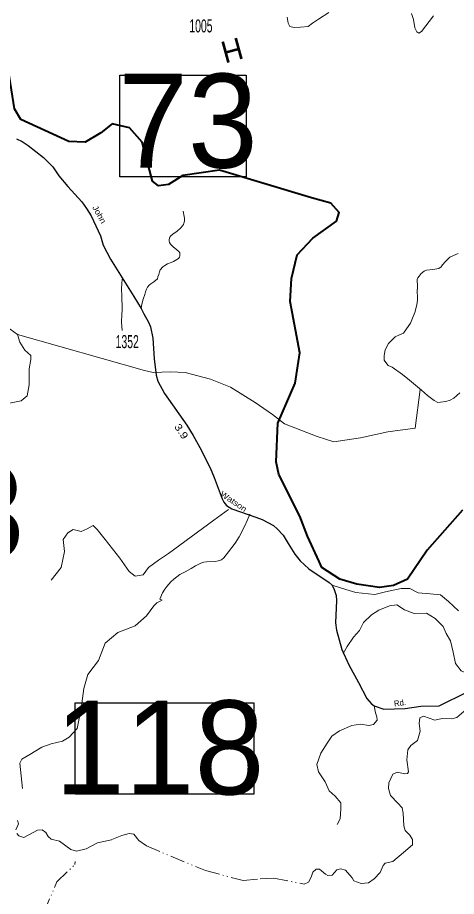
# Model space of a CAD drawing. Extents: x 301791 to 341107, y 163130 to 188691.
# Drawn here: x 334558 to 336076, y 171254 to 174296 of the extents above; entities that cross this region are included whole.
import ezdxf
from ezdxf.enums import TextEntityAlignment as Align

# ---------------------------------------------------------------- set-up
doc = ezdxf.new("R2010")
doc.units = 0
doc.header["$LTSCALE"] = 10
doc.linetypes.add('DASH_DOUBLE_DOT', pattern=[9.2, 5, -1.2, 0.3, -1.2, 0.3, -1.2])
for name, color, linetype, lineweight in [('11', 7, 'Continuous', 40), ('17', 7, 'Continuous', 13), ('22', 7, 'Continuous', 25), ('31', 7, 'Continuous', 25), ('32', 7, 'Continuous', 25), ('35', 7, 'Continuous', 13), ('59', 7, 'DASH_DOUBLE_DOT', 13), ('8', 7, 'Continuous', 25)]:
    doc.layers.add(name, color=color, linetype=linetype, lineweight=lineweight)

msp = doc.modelspace()

# ---------------------------------------------------------------- linework, layer by layer
at = {"layer": '31'}
for points in [[(334911.34, 174096.69), (335348.66, 174096.69), (335348.66, 173745.4), (334911.34, 173745.4)], [(334757.54, 171923.72), (335375.82, 171923.72), (335375.82, 171607.81), (334757.54, 171607.81)]]:
    msp.add_lwpolyline(points, close=True, dxfattribs=at)
at = {"layer": '32'}
msp.add_lwpolyline([(334554.41, 173876.79), (334573.17, 173867.08), (334594.12, 173853.61), (334647.39, 173811.31), (334679.76, 173778.92), (334700.42, 173748.6), (334731.42, 173711.39), (334779.63, 173658.32), (334796.16, 173634.89), (334812.69, 173609.39), (334844.37, 173540.47), (334854.01, 173508.77), (334879.49, 173459.84), (334959.86, 173331.11), (334985.42, 173289.49), (334995.23, 173270.88), (335011.04, 173242.06), (335017.24, 173225.52), (335025.5, 173186.93), (335031.01, 173115.26), (335037.21, 173058.06), (335042.72, 173037.38), (335066.14, 172994.65), (335143.15, 172885.03), (335166, 172849.24), (335188.91, 172807.39), (335223.97, 172737.96), (335237.56, 172704.02), (335265.77, 172629.9), (335271.51, 172618.14), (335280.93, 172607.52), (335298.85, 172595.33), (335382.27, 172566.68), (335404.3, 172558.41), (335442.89, 172537.85), (335455.96, 172526.71), (335476.62, 172504.66), (335493.84, 172475.71), (335517.26, 172438.5), (335535.85, 172415.75), (335565.47, 172388.19), (335636.27, 172340.94), (335646.05, 172330.99), (335653.62, 172315.83), (335660.51, 172295.84), (335661.89, 172277.92), (335658.45, 172200.73), (335661.2, 172175.24), (335680.49, 172109.08), (335704.59, 172056.01), (335737.65, 171993.98), (335766.58, 171938.85), (335781.73, 171921.62), (335792.06, 171913.35), (335825.81, 171901.64), (335898.81, 171904.39), (335953.22, 171912.66), (336016.59, 171913.35), (336114.39, 171961.59)], dxfattribs=at)
at = {"layer": '35'}
for points in [[(335490.67, 174297.78), (335493.91, 174277.25), (335500.39, 174265.36), (335514.44, 174262.12), (335537.12, 174263.2), (335563.04, 174265.36), (335578.17, 174277.25), (335598.69, 174290.22), (335635.42, 174313.99)], [(335920.59, 174310.75), (335928.15, 174289.14), (335932.47, 174261.04), (335938.95, 174246.99), (335946.51, 174242.66), (335955.15, 174248.07), (335996.96, 174302.11)], [(334985.42, 173289.49), (334988.35, 173304.62), (334992.46, 173320.94), (334997.85, 173337.3), (334999.98, 173346.34), (335003.89, 173355.41), (335007.82, 173363.2), (335013.51, 173369.73), (335018.54, 173374.45), (335029.1, 173380.82), (335041.64, 173392.04), (335043.04, 173398.11), (335046.4, 173407.13), (335048.46, 173415.62), (335051.77, 173422.87), (335059.97, 173432.96), (335067.45, 173438.23), (335076.15, 173443.42), (335089.12, 173448.53), (335097.79, 173451.95), (335114.59, 173462.41), (335117.72, 173466.56), (335119.1, 173471.41), (335118.75, 173478.12), (335118.82, 173481.78), (335115.93, 173486.78), (335108.79, 173492.47), (335095.69, 173502.01), (335086.81, 173512.06), (335083.32, 173517.62), (335082.25, 173521.97), (335082.41, 173526.85), (335083.19, 173532.32), (335085.16, 173536.49), (335088.3, 173540.7), (335095.17, 173545.93), (335109.55, 173557.1), (335122.7, 173568.3), (335129.05, 173574.82), (335132.21, 173580.19), (335133.57, 173584.43), (335135.06, 173591.72), (335135.32, 173601.47), (335134.28, 173607.59), (335131.24, 173626.01)], [(336082.54, 173479.54), (336065.86, 173472.13), (336053.49, 173466.41), (336038.98, 173451.57), (336028.87, 173439.7), (336023.2, 173433.78), (336015.09, 173427.96), (335995.43, 173423.66), (335972.76, 173421.31), (335964.76, 173417.88), (335954.11, 173409.67), (335947.16, 173400.73), (335943.32, 173394.77), (335940.72, 173389.94), (335941.74, 173364.92), (335941.18, 173346.02), (335941.31, 173331.38), (335941.51, 173317.35), (335939.81, 173302.14), (335932.93, 173275.5), (335924.95, 173255.05), (335917.12, 173238.8), (335903.66, 173218.46), (335893.48, 173203.54), (335879.34, 173197.58), (335864.88, 173190.75), (335841.01, 173168.19), (335829.52, 173146.46), (335826.96, 173126.02), (335826.96, 173110.68), (335835.9, 173097.9), (335839.74, 173091.51), (335853.87, 173086.39), (335890.29, 173060.29), (335913.83, 173040.4), (335955.98, 173005.89), (335976.42, 172988), (335999.41, 172970.11), (336012.18, 172963.72), (336040.29, 172967.55), (336054.98, 172971.46), (336068.05, 172978.34), (336088.37, 172996.85)], [(334919.61, 173213.42), (334917.44, 173241.52), (334917.66, 173249.44), (334918.68, 173261.01), (334919.58, 173290.27), (334918.38, 173330.54), (334918.02, 173358.05), (334920.2, 173390.88)], [(334150.05, 173337.5), (334305.6, 173292.11), (334532.01, 173217.54), (334557.93, 173199.16), (334565.49, 173172.15), (334582.78, 173145.13), (334603.3, 173126.75), (334603.3, 173112.7), (334597.9, 173080.28), (334597.9, 173025.17), (334591.42, 172986.26), (334569.81, 172968.97), (334529.85, 172961.4), (334499.6, 172959.24), (334471.52, 172972.21), (334454.23, 172972.21), (334416.43, 172964.64), (334399.14, 172952.76), (334369.98, 172922.06), (334359.18, 172898.39)], [(334557.93, 173199.16), (334997.15, 173074.82), (335027.13, 173067.9)], [(335027.13, 173067.9), (335087.1, 173070.2), (335137.84, 173067.9), (335225.49, 173044.82), (335294.69, 173017.13), (335380.03, 172964.06), (335440, 172922.52), (335481.52, 172890.22), (335594.53, 172846.38), (335652.2, 172827.92), (335744.46, 172841.76), (335839.03, 172862.53), (335934.26, 172874.27), (335950.87, 173008.45)], [(335287.77, 172593.47), (335237.03, 172556.55), (335158.6, 172498.87), (335080.18, 172441.18), (335045.58, 172418.11), (335010.99, 172392.72), (334992.53, 172367.34), (334964.86, 172362.73), (334944.1, 172378.88), (334911.81, 172425.03), (334861.06, 172489.64), (334833.39, 172524.25), (334819.55, 172538.1), (334798.79, 172526.56), (334778.03, 172517.33), (334750.35, 172524.25), (334731.9, 172512.71), (334715.75, 172489.64), (334720.37, 172448.1), (334708.83, 172392.72), (334674.24, 172348.88)], [(334964.86, 172190.59), (335004.07, 172225.2), (335029.44, 172259.81), (335039.54, 172269.98), (335057.9, 172279.18), (335049.92, 172282.78), (335059.32, 172305.03), (335067.61, 172317), (335074.64, 172326.56), (335088.56, 172342.56), (335098.63, 172352), (335119.88, 172368.46), (335137.81, 172377.68), (335158.27, 172388.61), (335173.23, 172398.55), (335192.44, 172407.68), (335202.94, 172411.01), (335212.1, 172411.98), (335242, 172412.91), (335252.47, 172415.01), (335263.54, 172419.55), (335271.04, 172425.43), (335288.17, 172446.25), (335311.1, 172476.65), (335324.6, 172498.82), (335342.75, 172534.25), (335353.21, 172557.1), (335361.11, 172576.94)], [(335646.05, 172330.99), (335693.4, 172316.64), (335728, 172306.26), (335793.74, 172299.33), (335830.64, 172308.56), (335884.84, 172320.1), (335914.83, 172320.1), (335943.66, 172305.1), (335985.18, 172301.64), (336020.93, 172298.18), (336048.61, 172275.1), (336083.2, 172242.8)], [(336161.63, 171952.06), (336151.25, 171982.05), (336131.64, 172007.44), (336114.34, 172025.9), (336092.43, 172035.13), (336072.83, 172060.51), (336064.75, 172099.74), (336055.53, 172138.96), (336040.53, 172164.35), (336030.15, 172188.57), (336002.48, 172216.26), (335972.49, 172234.72), (335929.82, 172233.57), (335896.38, 172246.26), (335869.85, 172263.57), (335844.48, 172260.11), (335807.58, 172245.11), (335782.2, 172228.96), (335754.53, 172202.42), (335740.69, 172174.73), (335719.93, 172151.65), (335698.02, 172119.35), (335684.18, 172095.12)], [(334575.06, 171627.56), (334565.83, 171715.25), (334572.75, 171729.09), (334600.43, 171745.24), (334641.94, 171770.62), (334674.24, 171782.16), (334713.45, 171791.39), (334736.51, 171805.24), (334764.19, 171835.23), (334778.03, 171904.46), (334787.25, 171973.68), (334801.09, 172022.14), (334838, 172070.6), (334861.06, 172130.59), (334904.89, 172167.51), (334964.86, 172190.59)], [(335791.43, 171913.98), (335796.04, 171889.76), (335800.66, 171875.91), (335801.81, 171864.37), (335789.12, 171849.38), (335772.98, 171845.91), (335744.15, 171850.53), (335714.16, 171845.91), (335671.49, 171827.45), (335644.97, 171808.99), (335628.82, 171784.77), (335606.91, 171750.15), (335593.07, 171710.93), (335598.84, 171685.54), (335621.9, 171650.93), (335635.74, 171619.78), (335656.5, 171601.32), (335676.1, 171578.25), (335676.1, 171557.48), (335673.8, 171522.87), (335663.42, 171503.25)]]:
    msp.add_lwpolyline(points, dxfattribs=at)
at = {"layer": '59', "linetype": 'Continuous', "lineweight": 40}
for points in [[(335129.13, 173748.94), (335080.41, 173717.97), (335044.97, 173713.42), (335025.16, 173729.81), (334988.45, 173865.1), (334945.24, 173914.81), (334884.75, 173927.78), (334845.87, 173897.52), (334791.86, 173865.1), (334735.69, 173867.26), (334569.34, 173942.91), (334547.73, 173979.65), (334507, 174236.45), (334486.66, 174293.32), (334444.77, 174360.19)], [(336097.95, 172590.54), (335974.81, 172452.21), (335906.76, 172352.41), (335858.32, 172330.48), (335809.88, 172323.56), (335731.46, 172335.1), (335673.36, 172351.98), (335610.89, 172392.24), (335601.8, 172413.24), (335561.26, 172501.09), (335534.09, 172570.44), (335461.74, 172714.72), (335452.9, 172757.92), (335458.48, 172892.5), (335518.97, 173030.83), (335534.09, 173135.67), (335501.69, 173312.91), (335506.01, 173392.88), (335525.45, 173474.37), (335579.46, 173532.73), (335661.56, 173591.09), (335670.2, 173621.35), (335642.11, 173653.77), (335575.14, 173672.58), (335256.82, 173767.37), (335129.13, 173748.94)]]:
    msp.add_lwpolyline(points, dxfattribs=at)
at = {"layer": '59'}
for points in [[(336060.33, 171868.62), (336078.13, 171873.05), (336110.71, 171900.97), (336133.55, 171906.43), (336155.38, 171896.72), (336169.96, 171856.26), (336190.26, 171771.26), (336231.51, 171711.78), (336242.42, 171702.67), (336265.47, 171701.46), (336298.83, 171717.24), (336317.03, 171713.6), (336331.59, 171706.32), (336352.21, 171692.96), (336375.26, 171683.86), (336423.79, 171683.86), (336447.44, 171675.36)], [(334741.94, 171416.39), (334762.12, 171410.04), (334794.7, 171418.7), (334833.91, 171438.89), (334883.5, 171450.42), (334918.68, 171464.85), (334944.05, 171471.77), (334960.19, 171469.46), (334976.92, 171446.96), (335003.44, 171429.08), (335207.76, 171343.23), (335338.82, 171308.57), (335397.35, 171314.4), (335443.71, 171316.81), (335549.44, 171296.34), (335564.04, 171303.29), (335573.9, 171320.97), (335579.8, 171337.57), (335590.75, 171347.96), (335602.29, 171347.96), (335623.62, 171331.23), (335631.12, 171326.61), (335646.11, 171327.77), (335662.26, 171346.23), (335674.94, 171349.11), (335692.82, 171344.5), (335715.31, 171318.54), (335721.65, 171308.15), (335746.82, 171298.39), (335772.77, 171300.7), (335791.8, 171314.54), (335812.56, 171337.04), (335823.51, 171361.27), (335829.86, 171369.34), (335856.96, 171375.11), (335893.26, 171405.46), (335924.65, 171433), (335924.26, 171451.11), (335915.04, 171465.53), (335898.89, 171482.26), (335894.85, 171498.41), (335892.66, 171542.53), (335888.51, 171560.26), (335874.09, 171576.41), (335848.15, 171603.52), (335841.23, 171627.75), (335842.38, 171647.36), (335856.8, 171676.78), (335872.36, 171684.28), (335896.58, 171677.94), (335906.96, 171679.09), (335910.94, 171684.89), (335904.66, 171726.4), (335908.51, 171761.37), (335918.22, 171775.94), (335941.27, 171794.15), (335950.71, 171825.91), (335947.33, 171852.41), (335949.76, 171871.84), (335962.24, 171877.83), (336001.92, 171864.55), (336027.67, 171869.82), (336060.33, 171868.62)], [(334552, 171483.88), (334560.65, 171505.23), (334557.19, 171516.76)], [(334741.94, 171416.39), (334702.73, 171444.66), (334674.47, 171452.15), (334663.52, 171460.81), (334656.02, 171474.65), (334642.76, 171484.46), (334627.19, 171483.31), (334611.62, 171474.65), (334579.91, 171457.35), (334562.03, 171463.11), (334555.46, 171471.77)], [(334488.66, 170599.27), (334456.34, 170615.94), (334412.44, 170682.84), (334384.45, 170783.51), (334376.6, 170821.1), (334376.04, 170832.89), (334382.21, 170845.23), (334419.4, 170854.49), (334427.06, 170858.7), (334438.27, 170868.24), (334489.4, 170970.55), (334546.56, 171073.3), (334649.59, 171199.3), (334693.5, 171304.45), (334756.28, 171364.22), (334756.59, 171374.22)]]:
    msp.add_lwpolyline(points, dxfattribs=at)

# ---------------------------------------------------------------- texts
at = {"layer": '11', "width": 1.15}
for s, rotation, p in [('John', 299.219, (334831.93, 173609.88)), ('Watson', 325.781, (335299.7, 172612.9))]:
    msp.add_text(s, height=20, rotation=rotation, dxfattribs=at).set_placement(p, align=Align.CENTER)
at = {"layer": '11'}
msp.add_text('Rd.', height=20, rotation=7.758, dxfattribs=at).set_placement((335882.43, 171913.76), align=Align.CENTER)
at = {"layer": '17', "width": 1.2}
msp.add_text('3.9', height=25, rotation=303.807, dxfattribs=at).set_placement((335114.14, 172856.7), align=Align.CENTER)
at = {"layer": '22'}
msp.add_text('H', height=75, rotation=195.265, dxfattribs=at).set_placement((335290.3, 174218.99), align=Align.CENTER)
at = {"layer": '31'}
for s, p in [('73', (334905.57, 173776.58)), ('83', (334098.46, 172422.77)), ('118', (334687.04, 171607.08))]:
    msp.add_text(s, height=325, dxfattribs=at).set_placement(p)
at = {"layer": '8', "width": 0.6}
for s, p in [('1005', (335192.37, 174244.77)), ('1352', (334937.23, 173151.82))]:
    msp.add_text(s, height=45, dxfattribs=at).set_placement(p, align=Align.CENTER)

doc.saveas('drawing.dxf')
